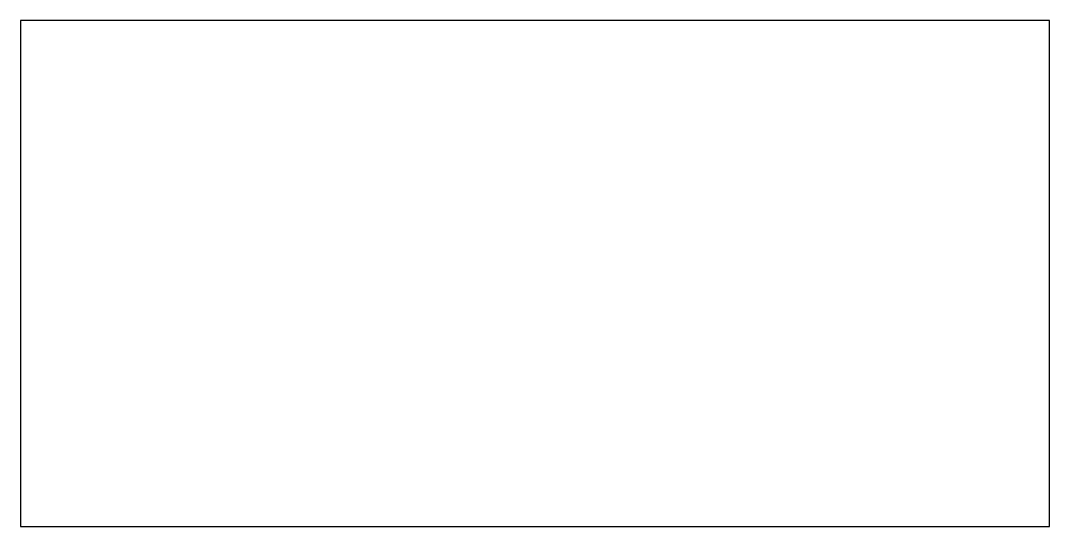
# Model space of a CAD drawing. Header units: millimetres. Extents: x 0 to 2950, y 0 to 1450.
import ezdxf

# ---------------------------------------------------------------- set-up
doc = ezdxf.new("R2010")
doc.units = ezdxf.units.MM
doc.layers.get('0').update_dxf_attribs({"linetype": 'CONTINUOUS'})

msp = doc.modelspace()

# ---------------------------------------------------------------- linework, layer by layer
for p, q in [((2950, 1450), (0, 1450)), ((0, 1450), (0, 0)), ((2950, 0), (2950, 1450)), ((0, 0), (2950, 0))]:
    msp.add_line(p, q)

doc.saveas('drawing.dxf')
